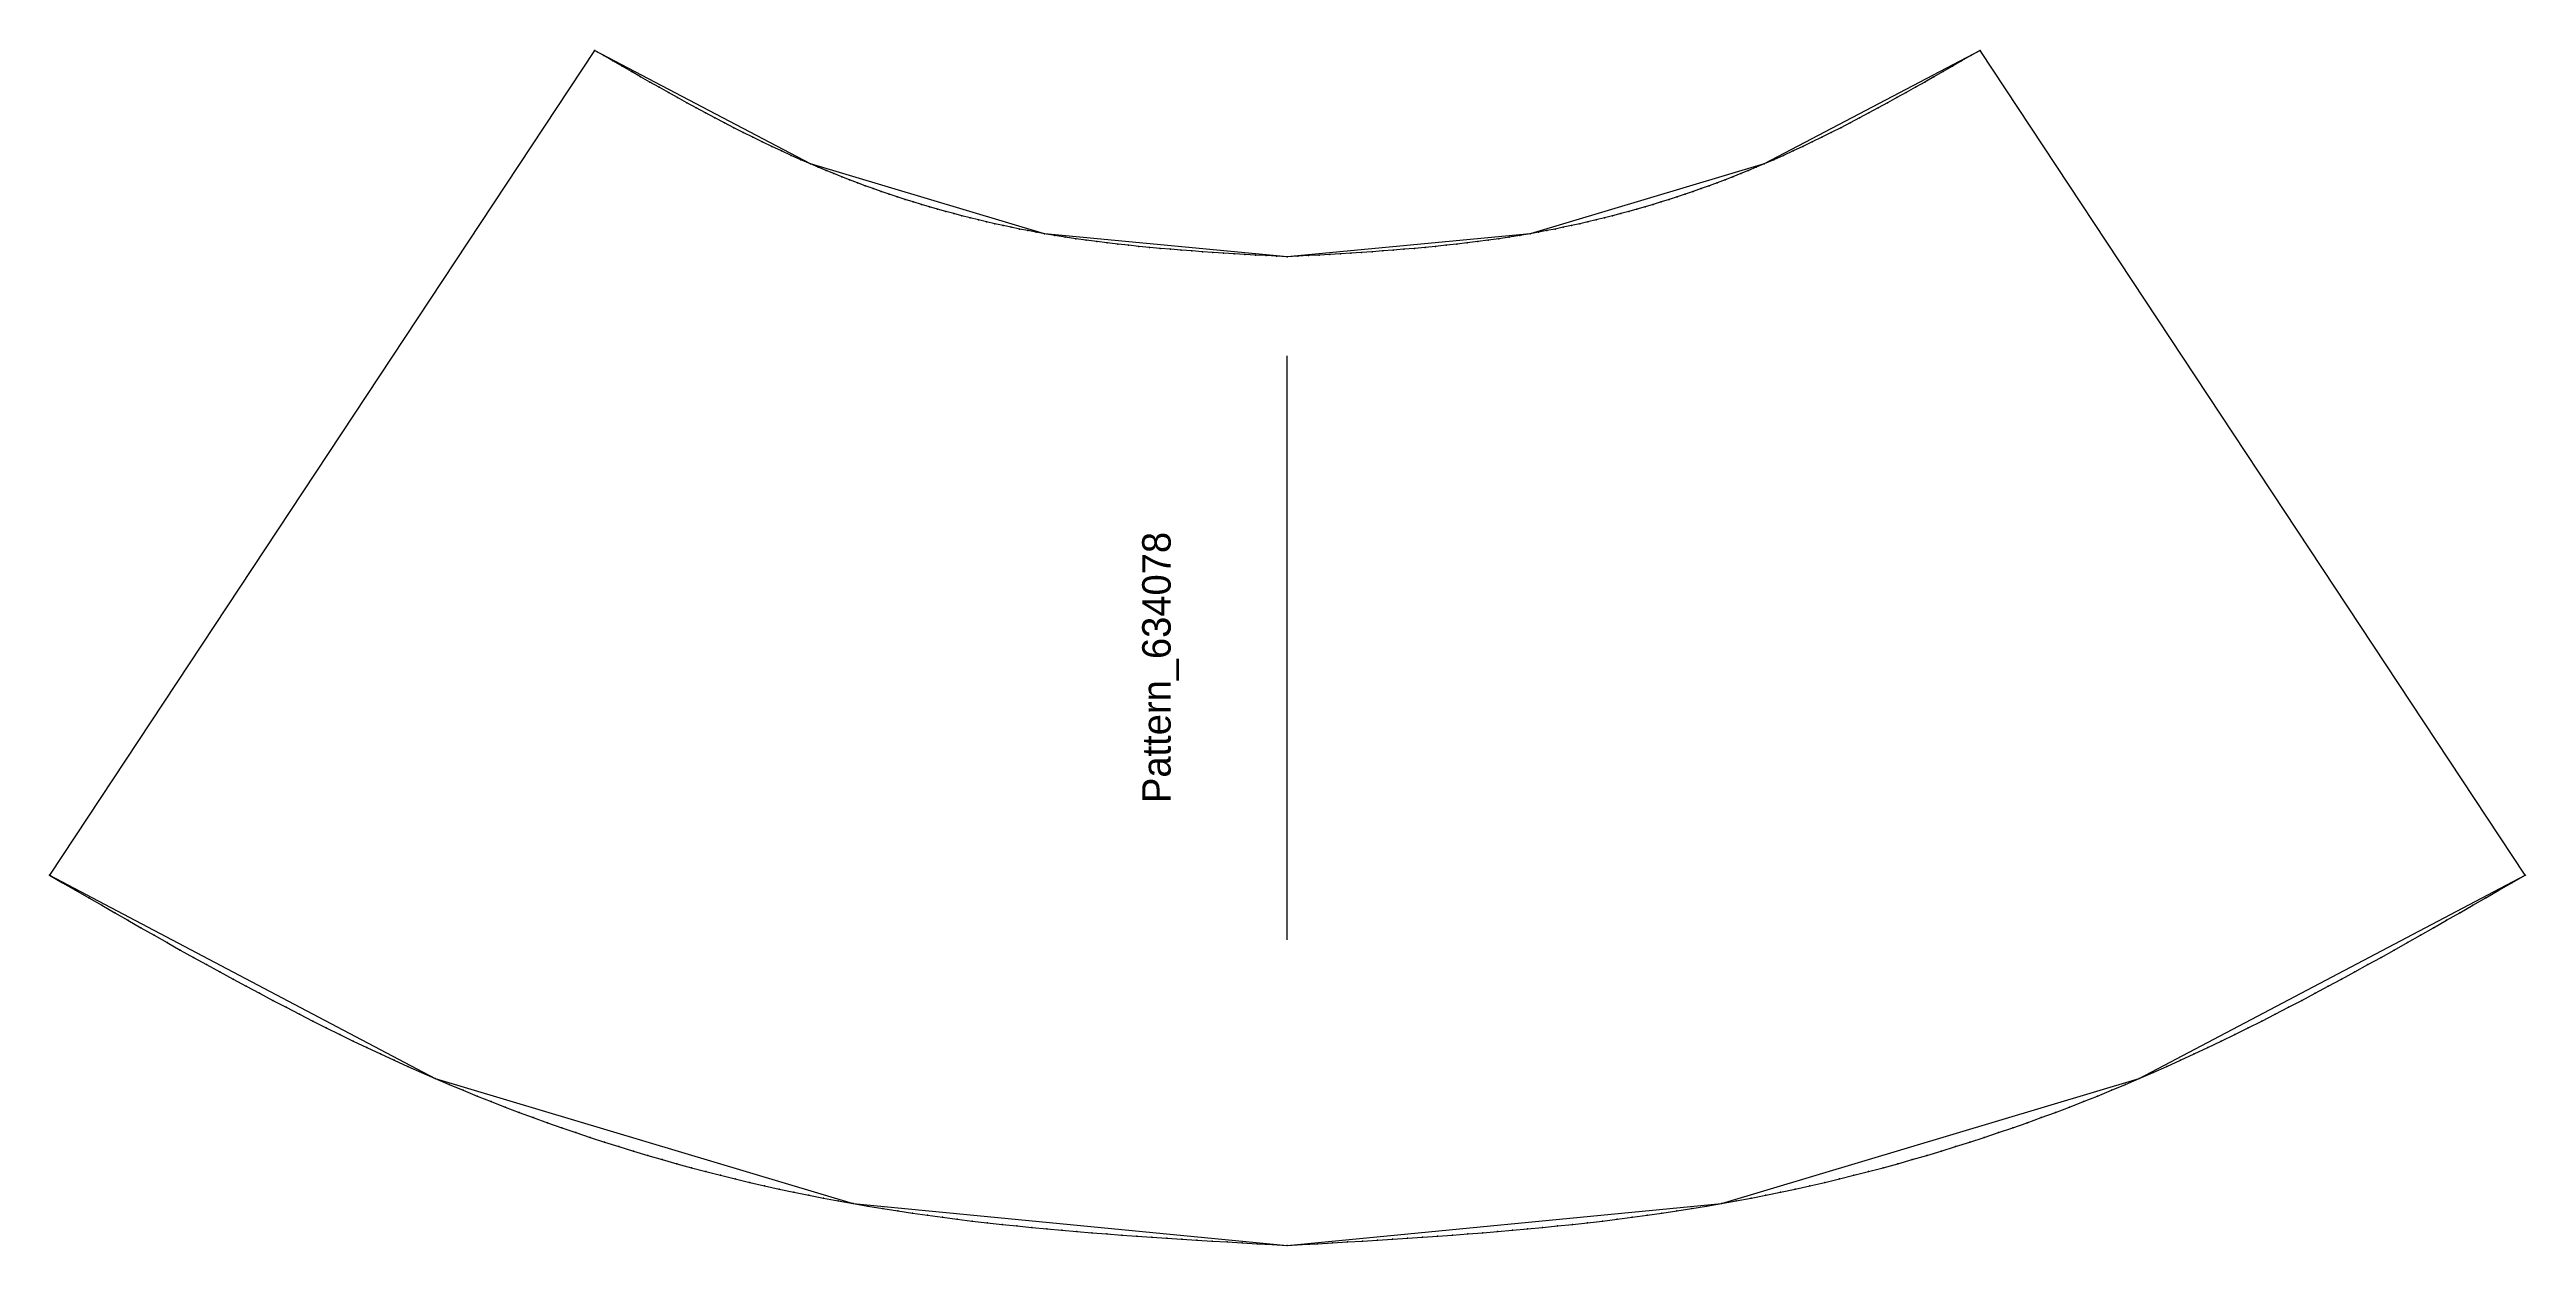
# Model space of a CAD drawing. Extents: x -807 to 1149, y 0 to 1843.
# Drawn here: x -599 to 165, y 408 to 777 of the extents above; entities that cross this region are included whole.
import ezdxf

# ---------------------------------------------------------------- set-up
doc = ezdxf.new("R2010")
doc.units = 0

# ---------------------------------------------------------------- blocks, each defined once
blk = doc.blocks.new('Pattern_634078_M')
at = {"layer": '1'}
blk.add_lwpolyline([(-217.116821, 408.378357), (-83.272018, 421.274292), (45.552109, 459.810547), (164.48909, 522.537109), (-3.539749, 776.838867), (-70.121719, 741.80957), (-142.22168, 720.318909), (-217.116913, 713.178467), (-292.012146, 720.31897), (-364.112183, 741.809387), (-430.694092, 776.838745), (-598.722839, 522.536865), (-479.785767, 459.810425), (-350.961609, 421.274231)], close=True, dxfattribs=at)
at = {"layer": '14'}
blk.add_lwpolyline([(-217.116821, 408.378357), (-83.272018, 421.274292), (45.552109, 459.810547), (164.48909, 522.537109), (-3.539749, 776.838867), (-70.121719, 741.80957), (-142.22168, 720.318909), (-217.116913, 713.178467), (-292.012146, 720.31897), (-364.112183, 741.809387), (-430.694092, 776.838745), (-598.722839, 522.536865), (-479.785767, 459.810425), (-350.961609, 421.274231)], close=True, dxfattribs=at)
at = {"layer": '2'}
for p in [(-430.694092, 776.838745), (-430.694092, 776.838745), (-430.694092, 776.838745), (-3.539749, 776.838867), (-3.539749, 776.838867), (-3.539749, 776.838867), (-217.116913, 713.178467), (-217.116913, 713.178467), (-217.116913, 713.178467), (-598.722839, 522.536865), (-598.722839, 522.536865), (-598.722839, 522.536865), (164.48909, 522.537109), (164.48909, 522.537109), (164.48909, 522.537109), (-217.116821, 408.378357), (-217.116821, 408.378357), (-217.116821, 408.378357)]:
    blk.add_point(p, dxfattribs=at)
at = {"layer": '3'}
for p in [(-427.853668, 775.200195), (-425.01297, 773.563049), (-422.171326, 771.928589), (-12.0625, 771.928711), (-9.220871, 773.563171), (-6.380173, 775.200317), (-419.328094, 770.298157), (-416.482574, 768.673035), (-413.634094, 767.054504), (-410.782043, 765.44397), (-407.925659, 763.842529), (-26.308197, 763.842712), (-23.451828, 765.444092), (-20.599747, 767.054688), (-17.751266, 768.673218), (-14.905762, 770.298279), (-405.064331, 762.251648), (-402.197388, 760.672607), (-399.324219, 759.106567), (-396.444031, 757.554993), (-37.789841, 757.555176), (-34.909668, 759.10675), (-32.036438, 760.672729), (-29.16951, 762.251831), (-393.556244, 756.019165), (-390.660156, 754.500244), (-387.755127, 752.999634), (-384.840454, 751.518677), (-381.915497, 750.058594), (-378.979584, 748.620667), (-55.254303, 748.620789), (-52.318375, 750.058716), (-49.393417, 751.518799), (-46.47876, 752.999817), (-43.573715, 754.500427), (-40.677628, 756.019287), (-376.032043, 747.206238), (-373.072174, 745.816589), (-370.099365, 744.453064), (-367.112915, 743.116882), (-364.112183, 741.809387), (-364.112183, 741.809387), (-364.112183, 741.809387), (-361.721985, 740.793701), (-72.511902, 740.793823), (-70.121719, 741.80957), (-70.121719, 741.80957), (-70.121719, 741.80957), (-67.120987, 743.117065), (-64.134537, 744.453186), (-61.161713, 745.816772), (-58.201859, 747.206421), (-359.323059, 739.796997), (-356.915649, 738.819458), (-354.499939, 737.861084), (-352.076141, 736.921997), (-349.64444, 736.002197), (-347.205078, 735.101807), (-344.758209, 734.220825), (-342.304077, 733.359375), (-91.929779, 733.359436), (-89.475655, 734.220947), (-87.028793, 735.101929), (-84.589417, 736.002319), (-82.157715, 736.922119), (-79.733932, 737.861206), (-77.318222, 738.81958), (-74.910812, 739.797119), (-339.842896, 732.517456), (-337.374847, 731.695129), (-334.900146, 730.892517), (-332.418976, 730.10968), (-329.93158, 729.346558), (-327.438171, 728.603394), (-324.938904, 727.880127), (-322.434052, 727.176819), (-319.923767, 726.493591), (-317.408264, 725.830444), (-116.825592, 725.830505), (-114.310089, 726.493652), (-111.799812, 727.17688), (-109.29493, 727.880188), (-106.795692, 728.603455), (-104.302254, 729.34668), (-101.814873, 730.109741), (-99.333725, 730.892578), (-96.859024, 731.69519), (-94.390976, 732.517517), (-314.887756, 725.1875), (-312.362457, 724.564819), (-309.832581, 723.962402), (-307.298309, 723.380371), (-304.759857, 722.818726), (-302.217438, 722.277527), (-299.671234, 721.756958), (-297.12149, 721.256897), (-294.56839, 720.777588), (-292.012146, 720.31897), (-292.012146, 720.31897), (-292.012146, 720.31897), (-288.785217, 719.770203), (-285.554565, 719.253235), (-282.320312, 718.766663), (-279.082672, 718.309021), (-275.841705, 717.878845), (-158.392105, 717.878845), (-155.151169, 718.30896), (-151.913483, 718.766663), (-148.679245, 719.253174), (-145.448593, 719.770142), (-142.22168, 720.318909), (-142.22168, 720.318909), (-142.22168, 720.318909), (-139.665436, 720.777588), (-137.112335, 721.256897), (-134.562592, 721.756958), (-132.016388, 722.277588), (-129.473969, 722.818726), (-126.935532, 723.380371), (-124.40126, 723.962402), (-121.871376, 724.56488), (-119.346092, 725.187561), (-272.597656, 717.474731), (-269.350586, 717.095154), (-266.100708, 716.738647), (-262.848145, 716.403931), (-259.593079, 716.089294), (-256.335632, 715.793518), (-253.075989, 715.515015), (-249.81427, 715.252319), (-246.550629, 715.004089), (-243.285248, 714.768799), (-240.01825, 714.545044), (-236.749786, 714.331299), (-233.480011, 714.126099), (-230.209091, 713.928101), (-226.937164, 713.735779), (-223.664398, 713.547729), (-220.39093, 713.362427), (-213.842896, 713.362427), (-210.569427, 713.547729), (-207.296661, 713.735779), (-204.024734, 713.928101), (-200.753815, 714.126099), (-197.484039, 714.331238), (-194.215576, 714.544983), (-190.948578, 714.768799), (-187.683182, 715.004089), (-184.419556, 715.252319), (-181.157837, 715.514954), (-177.898178, 715.793457), (-174.640732, 716.089294), (-171.385666, 716.40387), (-168.133118, 716.738647), (-164.88324, 717.095093), (-161.636185, 717.47467), (-594.698914, 520.209961), (160.465164, 520.210205), (-590.674805, 517.884399), (-586.650024, 515.561279), (-582.62384, 513.24176), (148.39006, 513.242004), (152.416275, 515.561523), (156.441086, 517.884644), (-578.595703, 510.927002), (-574.565002, 508.618195), (-570.531189, 506.316437), (-566.493652, 504.022888), (132.259995, 504.023132), (136.297501, 506.31665), (140.331345, 508.618408), (144.361954, 510.927246), (-562.451843, 501.73877), (-558.405029, 499.465179), (-554.352661, 497.203308), (120.119003, 497.203491), (124.171371, 499.465393), (128.218155, 501.738983), (-550.29425, 494.954285), (-546.229126, 492.719269), (-542.156616, 490.499451), (107.922958, 490.499664), (111.995438, 492.719482), (116.060593, 494.954468), (-538.076233, 488.295959), (-533.987366, 486.109985), (-529.889343, 483.942627), (-525.781616, 481.795105), (91.547989, 481.795258), (95.655655, 483.94281), (99.753677, 486.110168), (103.842575, 488.296143), (-521.663635, 479.668518), (-517.534729, 477.564056), (-513.394348, 475.48291), (79.16066, 475.483063), (83.301041, 477.56424), (87.429947, 479.668701), (-509.241882, 473.426147), (-505.07666, 471.39502), (-500.898193, 469.390625), (-496.705872, 467.414124), (62.472183, 467.414276), (66.664536, 469.390747), (70.842972, 471.395142), (75.008194, 473.426331), (-492.499023, 465.466705), (-488.277161, 463.5495), (-484.039612, 461.663696), (-479.785767, 459.810425), (-479.785767, 459.810425), (-479.785767, 459.810425), (45.552109, 459.810547), (45.552109, 459.810547), (45.552109, 459.810547), (49.805954, 461.663818), (54.043503, 463.549652), (58.265366, 465.466858), (-475.515686, 457.990784), (-471.22998, 456.2052), (-466.929016, 454.453827), (-462.61319, 452.736725), (-458.282867, 451.054016), (24.049194, 451.054138), (28.379532, 452.736816), (32.695358, 454.453949), (36.996307, 456.205322), (41.281998, 457.990906), (-453.938416, 449.405823), (-449.58017, 447.792267), (-445.208527, 446.21344), (-440.823853, 444.669403), (-436.426544, 443.160339), (2.192871, 443.160461), (6.59021, 444.669525), (10.974854, 446.213531), (15.346497, 447.792358), (19.704727, 449.405945), (-432.016907, 441.68634), (-427.595367, 440.247528), (-423.162292, 438.843964), (-418.717987, 437.475769), (-414.262878, 436.143127), (-19.970795, 436.143188), (-15.515671, 437.475891), (-11.071411, 438.844055), (-6.63829, 440.24762), (-2.216736, 441.686462), (-409.797302, 434.846039), (-405.321655, 433.584717), (-400.836304, 432.359131), (-396.341614, 431.169556), (-391.837891, 430.016022), (-387.325623, 428.898621), (-382.805084, 427.817505), (-51.428543, 427.817566), (-46.90802, 428.898682), (-42.395721, 430.016083), (-37.892044, 431.169647), (-33.397339, 432.359253), (-28.911987, 433.584778), (-24.436356, 434.84613), (-378.276703, 426.772766), (-373.740784, 425.764465), (-369.197754, 424.792786), (-364.647949, 423.857819), (-360.091736, 422.959656), (-355.52948, 422.09845), (-350.961609, 421.274231), (-350.961609, 421.274231), (-350.961609, 421.274231), (-346.388824, 420.487061), (-87.844818, 420.487122), (-83.272018, 421.274292), (-83.272018, 421.274292), (-83.272018, 421.274292), (-78.704132, 422.098511), (-74.141891, 422.959717), (-69.585693, 423.85788), (-65.035873, 424.792847), (-60.492844, 425.764526), (-55.95694, 426.772797), (-341.811768, 419.736023), (-337.230591, 419.019775), (-332.645386, 418.337067), (-328.056366, 417.686584), (-323.463593, 417.067047), (-318.867249, 416.477142), (-314.267456, 415.915588), (-309.664337, 415.381073), (-305.058044, 414.872345), (-300.44873, 414.388062), (-295.836487, 413.926941), (-291.221497, 413.487701), (-286.603851, 413.069031), (-281.983734, 412.669647), (-152.249908, 412.669678), (-147.629776, 413.069031), (-143.012146, 413.487732), (-138.397156, 413.926971), (-133.784927, 414.388092), (-129.175598, 414.872375), (-124.569305, 415.381104), (-119.966194, 415.915619), (-115.366394, 416.477173), (-110.770035, 417.067078), (-106.177269, 417.686646), (-101.588234, 418.337097), (-97.003036, 419.019806), (-92.42186, 419.736053), (-277.361267, 412.288269), (-272.736542, 411.923584), (-268.109772, 411.57428), (-263.481049, 411.239075), (-258.850525, 410.916748), (-254.218323, 410.605896), (-249.584564, 410.305237), (-244.949417, 410.01355), (-240.313019, 409.729492), (-235.675491, 409.451752), (-231.036957, 409.179077), (-226.397583, 408.910156), (-221.757492, 408.643677), (-212.476151, 408.643677), (-207.83606, 408.910156), (-203.196686, 409.179077), (-198.558151, 409.451752), (-193.920624, 409.729492), (-189.28421, 410.01355), (-184.649063, 410.305298), (-180.01532, 410.605896), (-175.383118, 410.916748), (-170.752579, 411.239136), (-166.123856, 411.57428), (-161.49707, 411.923584), (-156.872375, 412.288269)]:
    blk.add_point(p, dxfattribs=at)
at = {"layer": '7'}
blk.add_line((-217.116867, 502.608643), (-217.116898, 682.608643), dxfattribs=at)
at = {"layer": '8'}
blk.add_lwpolyline([(-217.116821, 408.378357), (-212.476151, 408.643677), (-207.83606, 408.910156), (-203.196686, 409.179077), (-198.558151, 409.451752), (-193.920624, 409.729492), (-189.28421, 410.01355), (-184.649063, 410.305298), (-180.01532, 410.605896), (-175.383118, 410.916748), (-170.752579, 411.239136), (-166.123856, 411.57428), (-161.49707, 411.923584), (-156.872375, 412.288269), (-152.249908, 412.669678), (-147.629776, 413.069031), (-143.012146, 413.487732), (-138.397156, 413.926971), (-133.784927, 414.388092), (-129.175598, 414.872375), (-124.569305, 415.381104), (-119.966194, 415.915619), (-115.366394, 416.477173), (-110.770035, 417.067078), (-106.177269, 417.686646), (-101.588234, 418.337097), (-97.003036, 419.019806), (-92.42186, 419.736053), (-87.844818, 420.487122), (-83.272018, 421.274292), (-78.704132, 422.098511), (-74.141891, 422.959717), (-69.585693, 423.85788), (-65.035873, 424.792847), (-60.492844, 425.764526), (-55.95694, 426.772797), (-51.428543, 427.817566), (-46.90802, 428.898682), (-42.395721, 430.016083), (-37.892044, 431.169647), (-33.397339, 432.359253), (-28.911987, 433.584778), (-24.436356, 434.84613), (-19.970795, 436.143188), (-15.515671, 437.475891), (-11.071411, 438.844055), (-6.63829, 440.24762), (-2.216736, 441.686462), (2.192871, 443.160461), (6.59021, 444.669525), (10.974854, 446.213531), (15.346497, 447.792358), (19.704727, 449.405945), (24.049194, 451.054138), (28.379532, 452.736816), (32.695358, 454.453949), (36.996307, 456.205322), (41.281998, 457.990906), (45.552109, 459.810547), (49.805954, 461.663818), (54.043503, 463.549652), (58.265366, 465.466858), (62.472183, 467.414276), (66.664536, 469.390747), (70.842972, 471.395142), (75.008194, 473.426331), (79.16066, 475.483063), (83.301041, 477.56424), (87.429947, 479.668701), (91.547989, 481.795258), (95.655655, 483.94281), (99.753677, 486.110168), (103.842575, 488.296143), (107.922958, 490.499664), (111.995438, 492.719482), (116.060593, 494.954468), (120.119003, 497.203491), (124.171371, 499.465393), (128.218155, 501.738983), (132.259995, 504.023132), (136.297501, 506.31665), (140.331345, 508.618408), (144.361954, 510.927246), (148.39006, 513.242004), (152.416275, 515.561523), (156.441086, 517.884644), (160.465164, 520.210205), (164.48909, 522.537109), (-3.539749, 776.838867), (-6.380173, 775.200317), (-9.220871, 773.563171), (-12.0625, 771.928711), (-14.905762, 770.298279), (-17.751266, 768.673218), (-20.599747, 767.054688), (-23.451828, 765.444092), (-26.308197, 763.842712), (-29.16951, 762.251831), (-32.036438, 760.672729), (-34.909668, 759.10675), (-37.789841, 757.555176), (-40.677628, 756.019287), (-43.573715, 754.500427), (-46.47876, 752.999817), (-49.393417, 751.518799), (-52.318375, 750.058716), (-55.254303, 748.620789), (-58.201859, 747.206421), (-61.161713, 745.816772), (-64.134537, 744.453186), (-67.120987, 743.117065), (-70.121719, 741.80957), (-72.511902, 740.793823), (-74.910812, 739.797119), (-77.318222, 738.81958), (-79.733932, 737.861206), (-82.157715, 736.922119), (-84.589417, 736.002319), (-87.028793, 735.101929), (-89.475655, 734.220947), (-91.929779, 733.359436), (-94.390976, 732.517517), (-96.859024, 731.69519), (-99.333725, 730.892578), (-101.814873, 730.109741), (-104.302254, 729.34668), (-106.795692, 728.603455), (-109.29493, 727.880188), (-111.799812, 727.17688), (-114.310089, 726.493652), (-116.825592, 725.830505), (-119.346092, 725.187561), (-121.871376, 724.56488), (-124.40126, 723.962402), (-126.935532, 723.380371), (-129.473969, 722.818726), (-132.016388, 722.277588), (-134.562592, 721.756958), (-137.112335, 721.256897), (-139.665436, 720.777588), (-142.22168, 720.318909), (-145.448593, 719.770142), (-148.679245, 719.253174), (-151.913483, 718.766663), (-155.151169, 718.30896), (-158.392105, 717.878845), (-161.636185, 717.47467), (-164.88324, 717.095093), (-168.133118, 716.738647), (-171.385666, 716.40387), (-174.640732, 716.089294), (-177.898178, 715.793457), (-181.157837, 715.514954), (-184.419556, 715.252319), (-187.683182, 715.004089), (-190.948578, 714.768799), (-194.215576, 714.544983), (-197.484039, 714.331238), (-200.753815, 714.126099), (-204.024734, 713.928101), (-207.296661, 713.735779), (-210.569427, 713.547729), (-213.842896, 713.362427), (-217.116913, 713.178467), (-220.39093, 713.362427), (-223.664398, 713.547729), (-226.937164, 713.735779), (-230.209091, 713.928101), (-233.480011, 714.126099), (-236.749786, 714.331299), (-240.01825, 714.545044), (-243.285248, 714.768799), (-246.550629, 715.004089), (-249.81427, 715.252319), (-253.075989, 715.515015), (-256.335632, 715.793518), (-259.593079, 716.089294), (-262.848145, 716.403931), (-266.100708, 716.738647), (-269.350586, 717.095154), (-272.597656, 717.474731), (-275.841705, 717.878845), (-279.082672, 718.309021), (-282.320312, 718.766663), (-285.554565, 719.253235), (-288.785217, 719.770203), (-292.012146, 720.31897), (-294.56839, 720.777588), (-297.12149, 721.256897), (-299.671234, 721.756958), (-302.217438, 722.277527), (-304.759857, 722.818726), (-307.298309, 723.380371), (-309.832581, 723.962402), (-312.362457, 724.564819), (-314.887756, 725.1875), (-317.408264, 725.830444), (-319.923767, 726.493591), (-322.434052, 727.176819), (-324.938904, 727.880127), (-327.438171, 728.603394), (-329.93158, 729.346558), (-332.418976, 730.10968), (-334.900146, 730.892517), (-337.374847, 731.695129), (-339.842896, 732.517456), (-342.304077, 733.359375), (-344.758209, 734.220825), (-347.205078, 735.101807), (-349.64444, 736.002197), (-352.076141, 736.921997), (-354.499939, 737.861084), (-356.915649, 738.819458), (-359.323059, 739.796997), (-361.721985, 740.793701), (-364.112183, 741.809387), (-367.112915, 743.116882), (-370.099365, 744.453064), (-373.072174, 745.816589), (-376.032043, 747.206238), (-378.979584, 748.620667), (-381.915497, 750.058594), (-384.840454, 751.518677), (-387.755127, 752.999634), (-390.660156, 754.500244), (-393.556244, 756.019165), (-396.444031, 757.554993), (-399.324219, 759.106567), (-402.197388, 760.672607), (-405.064331, 762.251648), (-407.925659, 763.842529), (-410.782043, 765.44397), (-413.634094, 767.054504), (-416.482574, 768.673035), (-419.328094, 770.298157), (-422.171326, 771.928589), (-425.01297, 773.563049), (-427.853668, 775.200195), (-430.694092, 776.838745), (-598.722839, 522.536865), (-594.698914, 520.209961), (-590.674805, 517.884399), (-586.650024, 515.561279), (-582.62384, 513.24176), (-578.595703, 510.927002), (-574.565002, 508.618195), (-570.531189, 506.316437), (-566.493652, 504.022888), (-562.451843, 501.73877), (-558.405029, 499.465179), (-554.352661, 497.203308), (-550.29425, 494.954285), (-546.229126, 492.719269), (-542.156616, 490.499451), (-538.076233, 488.295959), (-533.987366, 486.109985), (-529.889343, 483.942627), (-525.781616, 481.795105), (-521.663635, 479.668518), (-517.534729, 477.564056), (-513.394348, 475.48291), (-509.241882, 473.426147), (-505.07666, 471.39502), (-500.898193, 469.390625), (-496.705872, 467.414124), (-492.499023, 465.466705), (-488.277161, 463.5495), (-484.039612, 461.663696), (-479.785767, 459.810425), (-475.515686, 457.990784), (-471.22998, 456.2052), (-466.929016, 454.453827), (-462.61319, 452.736725), (-458.282867, 451.054016), (-453.938416, 449.405823), (-449.58017, 447.792267), (-445.208527, 446.21344), (-440.823853, 444.669403), (-436.426544, 443.160339), (-432.016907, 441.68634), (-427.595367, 440.247528), (-423.162292, 438.843964), (-418.717987, 437.475769), (-414.262878, 436.143127), (-409.797302, 434.846039), (-405.321655, 433.584717), (-400.836304, 432.359131), (-396.341614, 431.169556), (-391.837891, 430.016022), (-387.325623, 428.898621), (-382.805084, 427.817505), (-378.276703, 426.772766), (-373.740784, 425.764465), (-369.197754, 424.792786), (-364.647949, 423.857819), (-360.091736, 422.959656), (-355.52948, 422.09845), (-350.961609, 421.274231), (-346.388824, 420.487061), (-341.811768, 419.736023), (-337.230591, 419.019775), (-332.645386, 418.337067), (-328.056366, 417.686584), (-323.463593, 417.067047), (-318.867249, 416.477142), (-314.267456, 415.915588), (-309.664337, 415.381073), (-305.058044, 414.872345), (-300.44873, 414.388062), (-295.836487, 413.926941), (-291.221497, 413.487701), (-286.603851, 413.069031), (-281.983734, 412.669647), (-277.361267, 412.288269), (-272.736542, 411.923584), (-268.109772, 411.57428), (-263.481049, 411.239075), (-258.850525, 410.916748), (-254.218323, 410.605896), (-249.584564, 410.305237), (-244.949417, 410.01355), (-240.313019, 409.729492), (-235.675491, 409.451752), (-231.036957, 409.179077), (-226.397583, 408.910156), (-221.757492, 408.643677)], close=True, dxfattribs=at)
at = {"layer": '84'}
blk.add_lwpolyline([(-212.476151, 408.643677), (-207.83606, 408.910156), (-203.196686, 409.179077), (-198.558151, 409.451752), (-193.920624, 409.729492), (-189.28421, 410.01355), (-184.649063, 410.305298), (-180.01532, 410.605896), (-175.383118, 410.916748), (-170.752579, 411.239136), (-166.123856, 411.57428), (-161.49707, 411.923584), (-156.872375, 412.288269), (-152.249908, 412.669678), (-147.629776, 413.069031), (-143.012146, 413.487732), (-138.397156, 413.926971), (-133.784927, 414.388092), (-129.175598, 414.872375), (-124.569305, 415.381104), (-119.966194, 415.915619), (-115.366394, 416.477173), (-110.770035, 417.067078), (-106.177269, 417.686646), (-101.588234, 418.337097), (-97.003036, 419.019806), (-92.42186, 419.736053), (-87.844818, 420.487122), (-83.272018, 421.274292), (-78.704132, 422.098511), (-74.141891, 422.959717), (-69.585693, 423.85788), (-65.035873, 424.792847), (-60.492844, 425.764526), (-55.95694, 426.772797), (-51.428543, 427.817566), (-46.90802, 428.898682), (-42.395721, 430.016083), (-37.892044, 431.169647), (-33.397339, 432.359253), (-28.911987, 433.584778), (-24.436356, 434.84613), (-19.970795, 436.143188), (-15.515671, 437.475891), (-11.071411, 438.844055), (-6.63829, 440.24762), (-2.216736, 441.686462), (2.192871, 443.160461), (6.59021, 444.669525), (10.974854, 446.213531), (15.346497, 447.792358), (19.704727, 449.405945), (24.049194, 451.054138), (28.379532, 452.736816), (32.695358, 454.453949), (36.996307, 456.205322), (41.281998, 457.990906), (45.552109, 459.810547), (49.805954, 461.663818), (54.043503, 463.549652), (58.265366, 465.466858), (62.472183, 467.414276), (66.664536, 469.390747), (70.842972, 471.395142), (75.008194, 473.426331), (79.16066, 475.483063), (83.301041, 477.56424), (87.429947, 479.668701), (91.547989, 481.795258), (95.655655, 483.94281), (99.753677, 486.110168), (103.842575, 488.296143), (107.922958, 490.499664), (111.995438, 492.719482), (116.060593, 494.954468), (120.119003, 497.203491), (124.171371, 499.465393), (128.218155, 501.738983), (132.259995, 504.023132), (136.297501, 506.31665), (140.331345, 508.618408), (144.361954, 510.927246), (148.39006, 513.242004), (152.416275, 515.561523), (156.441086, 517.884644), (160.465164, 520.210205), (164.48909, 522.537109), (-3.539749, 776.838867), (-6.380173, 775.200317), (-9.220871, 773.563171), (-12.0625, 771.928711), (-14.905762, 770.298279), (-17.751266, 768.673218), (-20.599747, 767.054688), (-23.451828, 765.444092), (-26.308197, 763.842712), (-29.16951, 762.251831), (-32.036438, 760.672729), (-34.909668, 759.10675), (-37.789841, 757.555176), (-40.677628, 756.019287), (-43.573715, 754.500427), (-46.47876, 752.999817), (-49.393417, 751.518799), (-52.318375, 750.058716), (-55.254303, 748.620789), (-58.201859, 747.206421), (-61.161713, 745.816772), (-64.134537, 744.453186), (-67.120987, 743.117065), (-70.121719, 741.80957), (-72.511902, 740.793823), (-74.910812, 739.797119), (-77.318222, 738.81958), (-79.733932, 737.861206), (-82.157715, 736.922119), (-84.589417, 736.002319), (-87.028793, 735.101929), (-89.475655, 734.220947), (-91.929779, 733.359436), (-94.390976, 732.517517), (-96.859024, 731.69519), (-99.333725, 730.892578), (-101.814873, 730.109741), (-104.302254, 729.34668), (-106.795692, 728.603455), (-109.29493, 727.880188), (-111.799812, 727.17688), (-114.310089, 726.493652), (-116.825592, 725.830505), (-119.346092, 725.187561), (-121.871376, 724.56488), (-124.40126, 723.962402), (-126.935532, 723.380371), (-129.473969, 722.818726), (-132.016388, 722.277588), (-134.562592, 721.756958), (-137.112335, 721.256897), (-139.665436, 720.777588), (-142.22168, 720.318909), (-145.448593, 719.770142), (-148.679245, 719.253174), (-151.913483, 718.766663), (-155.151169, 718.30896), (-158.392105, 717.878845), (-161.636185, 717.47467), (-164.88324, 717.095093), (-168.133118, 716.738647), (-171.385666, 716.40387), (-174.640732, 716.089294), (-177.898178, 715.793457), (-181.157837, 715.514954), (-184.419556, 715.252319), (-187.683182, 715.004089), (-190.948578, 714.768799), (-194.215576, 714.544983), (-197.484039, 714.331238), (-200.753815, 714.126099), (-204.024734, 713.928101), (-207.296661, 713.735779), (-210.569427, 713.547729), (-213.842896, 713.362427), (-217.116913, 713.178467), (-220.39093, 713.362427), (-223.664398, 713.547729), (-226.937164, 713.735779), (-230.209091, 713.928101), (-233.480011, 714.126099), (-236.749786, 714.331299), (-240.01825, 714.545044), (-243.285248, 714.768799), (-246.550629, 715.004089), (-249.81427, 715.252319), (-253.075989, 715.515015), (-256.335632, 715.793518), (-259.593079, 716.089294), (-262.848145, 716.403931), (-266.100708, 716.738647), (-269.350586, 717.095154), (-272.597656, 717.474731), (-275.841705, 717.878845), (-279.082672, 718.309021), (-282.320312, 718.766663), (-285.554565, 719.253235), (-288.785217, 719.770203), (-292.012146, 720.31897), (-294.56839, 720.777588), (-297.12149, 721.256897), (-299.671234, 721.756958), (-302.217438, 722.277527), (-304.759857, 722.818726), (-307.298309, 723.380371), (-309.832581, 723.962402), (-312.362457, 724.564819), (-314.887756, 725.1875), (-317.408264, 725.830444), (-319.923767, 726.493591), (-322.434052, 727.176819), (-324.938904, 727.880127), (-327.438171, 728.603394), (-329.93158, 729.346558), (-332.418976, 730.10968), (-334.900146, 730.892517), (-337.374847, 731.695129), (-339.842896, 732.517456), (-342.304077, 733.359375), (-344.758209, 734.220825), (-347.205078, 735.101807), (-349.64444, 736.002197), (-352.076141, 736.921997), (-354.499939, 737.861084), (-356.915649, 738.819458), (-359.323059, 739.796997), (-361.721985, 740.793701), (-364.112183, 741.809387), (-367.112915, 743.116882), (-370.099365, 744.453064), (-373.072174, 745.816589), (-376.032043, 747.206238), (-378.979584, 748.620667), (-381.915497, 750.058594), (-384.840454, 751.518677), (-387.755127, 752.999634), (-390.660156, 754.500244), (-393.556244, 756.019165), (-396.444031, 757.554993), (-399.324219, 759.106567), (-402.197388, 760.672607), (-405.064331, 762.251648), (-407.925659, 763.842529), (-410.782043, 765.44397), (-413.634094, 767.054504), (-416.482574, 768.673035), (-419.328094, 770.298157), (-422.171326, 771.928589), (-425.01297, 773.563049), (-427.853668, 775.200195), (-430.694092, 776.838745), (-598.722839, 522.536865), (-594.698914, 520.209961), (-590.674805, 517.884399), (-586.650024, 515.561279), (-582.62384, 513.24176), (-578.595703, 510.927002), (-574.565002, 508.618195), (-570.531189, 506.316437), (-566.493652, 504.022888), (-562.451843, 501.73877), (-558.405029, 499.465179), (-554.352661, 497.203308), (-550.29425, 494.954285), (-546.229126, 492.719269), (-542.156616, 490.499451), (-538.076233, 488.295959), (-533.987366, 486.109985), (-529.889343, 483.942627), (-525.781616, 481.795105), (-521.663635, 479.668518), (-517.534729, 477.564056), (-513.394348, 475.48291), (-509.241882, 473.426147), (-505.07666, 471.39502), (-500.898193, 469.390625), (-496.705872, 467.414124), (-492.499023, 465.466705), (-488.277161, 463.5495), (-484.039612, 461.663696), (-479.785767, 459.810425), (-475.515686, 457.990784), (-471.22998, 456.2052), (-466.929016, 454.453827), (-462.61319, 452.736725), (-458.282867, 451.054016), (-453.938416, 449.405823), (-449.58017, 447.792267), (-445.208527, 446.21344), (-440.823853, 444.669403), (-436.426544, 443.160339), (-432.016907, 441.68634), (-427.595367, 440.247528), (-423.162292, 438.843964), (-418.717987, 437.475769), (-414.262878, 436.143127), (-409.797302, 434.846039), (-405.321655, 433.584717), (-400.836304, 432.359131), (-396.341614, 431.169556), (-391.837891, 430.016022), (-387.325623, 428.898621), (-382.805084, 427.817505), (-378.276703, 426.772766), (-373.740784, 425.764465), (-369.197754, 424.792786), (-364.647949, 423.857819), (-360.091736, 422.959656), (-355.52948, 422.09845), (-350.961609, 421.274231), (-346.388824, 420.487061), (-341.811768, 419.736023), (-337.230591, 419.019775), (-332.645386, 418.337067), (-328.056366, 417.686584), (-323.463593, 417.067047), (-318.867249, 416.477142), (-314.267456, 415.915588), (-309.664337, 415.381073), (-305.058044, 414.872345), (-300.44873, 414.388062), (-295.836487, 413.926941), (-291.221497, 413.487701), (-286.603851, 413.069031), (-281.983734, 412.669647), (-277.361267, 412.288269), (-272.736542, 411.923584), (-268.109772, 411.57428), (-263.481049, 411.239075), (-258.850525, 410.916748), (-254.218323, 410.605896), (-249.584564, 410.305237), (-244.949417, 410.01355), (-240.313019, 409.729492), (-235.675491, 409.451752), (-231.036957, 409.179077), (-226.397583, 408.910156), (-221.757492, 408.643677), (-217.116821, 408.378357)], close=True, dxfattribs=at)
at = {"layer": '85'}
blk.add_lwpolyline([(-212.476151, 408.643677), (-207.83606, 408.910156), (-203.196686, 409.179077), (-198.558151, 409.451752), (-193.920624, 409.729492), (-189.28421, 410.01355), (-184.649063, 410.305298), (-180.01532, 410.605896), (-175.383118, 410.916748), (-170.752579, 411.239136), (-166.123856, 411.57428), (-161.49707, 411.923584), (-156.872375, 412.288269), (-152.249908, 412.669678), (-147.629776, 413.069031), (-143.012146, 413.487732), (-138.397156, 413.926971), (-133.784927, 414.388092), (-129.175598, 414.872375), (-124.569305, 415.381104), (-119.966194, 415.915619), (-115.366394, 416.477173), (-110.770035, 417.067078), (-106.177269, 417.686646), (-101.588234, 418.337097), (-97.003036, 419.019806), (-92.42186, 419.736053), (-87.844818, 420.487122), (-83.272018, 421.274292), (-78.704132, 422.098511), (-74.141891, 422.959717), (-69.585693, 423.85788), (-65.035873, 424.792847), (-60.492844, 425.764526), (-55.95694, 426.772797), (-51.428543, 427.817566), (-46.90802, 428.898682), (-42.395721, 430.016083), (-37.892044, 431.169647), (-33.397339, 432.359253), (-28.911987, 433.584778), (-24.436356, 434.84613), (-19.970795, 436.143188), (-15.515671, 437.475891), (-11.071411, 438.844055), (-6.63829, 440.24762), (-2.216736, 441.686462), (2.192871, 443.160461), (6.59021, 444.669525), (10.974854, 446.213531), (15.346497, 447.792358), (19.704727, 449.405945), (24.049194, 451.054138), (28.379532, 452.736816), (32.695358, 454.453949), (36.996307, 456.205322), (41.281998, 457.990906), (45.552109, 459.810547), (49.805954, 461.663818), (54.043503, 463.549652), (58.265366, 465.466858), (62.472183, 467.414276), (66.664536, 469.390747), (70.842972, 471.395142), (75.008194, 473.426331), (79.16066, 475.483063), (83.301041, 477.56424), (87.429947, 479.668701), (91.547989, 481.795258), (95.655655, 483.94281), (99.753677, 486.110168), (103.842575, 488.296143), (107.922958, 490.499664), (111.995438, 492.719482), (116.060593, 494.954468), (120.119003, 497.203491), (124.171371, 499.465393), (128.218155, 501.738983), (132.259995, 504.023132), (136.297501, 506.31665), (140.331345, 508.618408), (144.361954, 510.927246), (148.39006, 513.242004), (152.416275, 515.561523), (156.441086, 517.884644), (160.465164, 520.210205), (164.48909, 522.537109), (-3.539749, 776.838867), (-6.380173, 775.200317), (-9.220871, 773.563171), (-12.0625, 771.928711), (-14.905762, 770.298279), (-17.751266, 768.673218), (-20.599747, 767.054688), (-23.451828, 765.444092), (-26.308197, 763.842712), (-29.16951, 762.251831), (-32.036438, 760.672729), (-34.909668, 759.10675), (-37.789841, 757.555176), (-40.677628, 756.019287), (-43.573715, 754.500427), (-46.47876, 752.999817), (-49.393417, 751.518799), (-52.318375, 750.058716), (-55.254303, 748.620789), (-58.201859, 747.206421), (-61.161713, 745.816772), (-64.134537, 744.453186), (-67.120987, 743.117065), (-70.121719, 741.80957), (-72.511902, 740.793823), (-74.910812, 739.797119), (-77.318222, 738.81958), (-79.733932, 737.861206), (-82.157715, 736.922119), (-84.589417, 736.002319), (-87.028793, 735.101929), (-89.475655, 734.220947), (-91.929779, 733.359436), (-94.390976, 732.517517), (-96.859024, 731.69519), (-99.333725, 730.892578), (-101.814873, 730.109741), (-104.302254, 729.34668), (-106.795692, 728.603455), (-109.29493, 727.880188), (-111.799812, 727.17688), (-114.310089, 726.493652), (-116.825592, 725.830505), (-119.346092, 725.187561), (-121.871376, 724.56488), (-124.40126, 723.962402), (-126.935532, 723.380371), (-129.473969, 722.818726), (-132.016388, 722.277588), (-134.562592, 721.756958), (-137.112335, 721.256897), (-139.665436, 720.777588), (-142.22168, 720.318909), (-145.448593, 719.770142), (-148.679245, 719.253174), (-151.913483, 718.766663), (-155.151169, 718.30896), (-158.392105, 717.878845), (-161.636185, 717.47467), (-164.88324, 717.095093), (-168.133118, 716.738647), (-171.385666, 716.40387), (-174.640732, 716.089294), (-177.898178, 715.793457), (-181.157837, 715.514954), (-184.419556, 715.252319), (-187.683182, 715.004089), (-190.948578, 714.768799), (-194.215576, 714.544983), (-197.484039, 714.331238), (-200.753815, 714.126099), (-204.024734, 713.928101), (-207.296661, 713.735779), (-210.569427, 713.547729), (-213.842896, 713.362427), (-217.116913, 713.178467), (-220.39093, 713.362427), (-223.664398, 713.547729), (-226.937164, 713.735779), (-230.209091, 713.928101), (-233.480011, 714.126099), (-236.749786, 714.331299), (-240.01825, 714.545044), (-243.285248, 714.768799), (-246.550629, 715.004089), (-249.81427, 715.252319), (-253.075989, 715.515015), (-256.335632, 715.793518), (-259.593079, 716.089294), (-262.848145, 716.403931), (-266.100708, 716.738647), (-269.350586, 717.095154), (-272.597656, 717.474731), (-275.841705, 717.878845), (-279.082672, 718.309021), (-282.320312, 718.766663), (-285.554565, 719.253235), (-288.785217, 719.770203), (-292.012146, 720.31897), (-294.56839, 720.777588), (-297.12149, 721.256897), (-299.671234, 721.756958), (-302.217438, 722.277527), (-304.759857, 722.818726), (-307.298309, 723.380371), (-309.832581, 723.962402), (-312.362457, 724.564819), (-314.887756, 725.1875), (-317.408264, 725.830444), (-319.923767, 726.493591), (-322.434052, 727.176819), (-324.938904, 727.880127), (-327.438171, 728.603394), (-329.93158, 729.346558), (-332.418976, 730.10968), (-334.900146, 730.892517), (-337.374847, 731.695129), (-339.842896, 732.517456), (-342.304077, 733.359375), (-344.758209, 734.220825), (-347.205078, 735.101807), (-349.64444, 736.002197), (-352.076141, 736.921997), (-354.499939, 737.861084), (-356.915649, 738.819458), (-359.323059, 739.796997), (-361.721985, 740.793701), (-364.112183, 741.809387), (-367.112915, 743.116882), (-370.099365, 744.453064), (-373.072174, 745.816589), (-376.032043, 747.206238), (-378.979584, 748.620667), (-381.915497, 750.058594), (-384.840454, 751.518677), (-387.755127, 752.999634), (-390.660156, 754.500244), (-393.556244, 756.019165), (-396.444031, 757.554993), (-399.324219, 759.106567), (-402.197388, 760.672607), (-405.064331, 762.251648), (-407.925659, 763.842529), (-410.782043, 765.44397), (-413.634094, 767.054504), (-416.482574, 768.673035), (-419.328094, 770.298157), (-422.171326, 771.928589), (-425.01297, 773.563049), (-427.853668, 775.200195), (-430.694092, 776.838745), (-598.722839, 522.536865), (-594.698914, 520.209961), (-590.674805, 517.884399), (-586.650024, 515.561279), (-582.62384, 513.24176), (-578.595703, 510.927002), (-574.565002, 508.618195), (-570.531189, 506.316437), (-566.493652, 504.022888), (-562.451843, 501.73877), (-558.405029, 499.465179), (-554.352661, 497.203308), (-550.29425, 494.954285), (-546.229126, 492.719269), (-542.156616, 490.499451), (-538.076233, 488.295959), (-533.987366, 486.109985), (-529.889343, 483.942627), (-525.781616, 481.795105), (-521.663635, 479.668518), (-517.534729, 477.564056), (-513.394348, 475.48291), (-509.241882, 473.426147), (-505.07666, 471.39502), (-500.898193, 469.390625), (-496.705872, 467.414124), (-492.499023, 465.466705), (-488.277161, 463.5495), (-484.039612, 461.663696), (-479.785767, 459.810425), (-475.515686, 457.990784), (-471.22998, 456.2052), (-466.929016, 454.453827), (-462.61319, 452.736725), (-458.282867, 451.054016), (-453.938416, 449.405823), (-449.58017, 447.792267), (-445.208527, 446.21344), (-440.823853, 444.669403), (-436.426544, 443.160339), (-432.016907, 441.68634), (-427.595367, 440.247528), (-423.162292, 438.843964), (-418.717987, 437.475769), (-414.262878, 436.143127), (-409.797302, 434.846039), (-405.321655, 433.584717), (-400.836304, 432.359131), (-396.341614, 431.169556), (-391.837891, 430.016022), (-387.325623, 428.898621), (-382.805084, 427.817505), (-378.276703, 426.772766), (-373.740784, 425.764465), (-369.197754, 424.792786), (-364.647949, 423.857819), (-360.091736, 422.959656), (-355.52948, 422.09845), (-350.961609, 421.274231), (-346.388824, 420.487061), (-341.811768, 419.736023), (-337.230591, 419.019775), (-332.645386, 418.337067), (-328.056366, 417.686584), (-323.463593, 417.067047), (-318.867249, 416.477142), (-314.267456, 415.915588), (-309.664337, 415.381073), (-305.058044, 414.872345), (-300.44873, 414.388062), (-295.836487, 413.926941), (-291.221497, 413.487701), (-286.603851, 413.069031), (-281.983734, 412.669647), (-277.361267, 412.288269), (-272.736542, 411.923584), (-268.109772, 411.57428), (-263.481049, 411.239075), (-258.850525, 410.916748), (-254.218323, 410.605896), (-249.584564, 410.305237), (-244.949417, 410.01355), (-240.313019, 409.729492), (-235.675491, 409.451752), (-231.036957, 409.179077), (-226.397583, 408.910156), (-221.757492, 408.643677), (-217.116821, 408.378357)], close=True, dxfattribs=at)
at = {"layer": '87'}
blk.add_lwpolyline([(-212.476151, 408.643677), (-207.83606, 408.910156), (-203.196686, 409.179077), (-198.558151, 409.451752), (-193.920624, 409.729492), (-189.28421, 410.01355), (-184.649063, 410.305298), (-180.01532, 410.605896), (-175.383118, 410.916748), (-170.752579, 411.239136), (-166.123856, 411.57428), (-161.49707, 411.923584), (-156.872375, 412.288269), (-152.249908, 412.669678), (-147.629776, 413.069031), (-143.012146, 413.487732), (-138.397156, 413.926971), (-133.784927, 414.388092), (-129.175598, 414.872375), (-124.569305, 415.381104), (-119.966194, 415.915619), (-115.366394, 416.477173), (-110.770035, 417.067078), (-106.177269, 417.686646), (-101.588234, 418.337097), (-97.003036, 419.019806), (-92.42186, 419.736053), (-87.844818, 420.487122), (-83.272018, 421.274292), (-78.704132, 422.098511), (-74.141891, 422.959717), (-69.585693, 423.85788), (-65.035873, 424.792847), (-60.492844, 425.764526), (-55.95694, 426.772797), (-51.428543, 427.817566), (-46.90802, 428.898682), (-42.395721, 430.016083), (-37.892044, 431.169647), (-33.397339, 432.359253), (-28.911987, 433.584778), (-24.436356, 434.84613), (-19.970795, 436.143188), (-15.515671, 437.475891), (-11.071411, 438.844055), (-6.63829, 440.24762), (-2.216736, 441.686462), (2.192871, 443.160461), (6.59021, 444.669525), (10.974854, 446.213531), (15.346497, 447.792358), (19.704727, 449.405945), (24.049194, 451.054138), (28.379532, 452.736816), (32.695358, 454.453949), (36.996307, 456.205322), (41.281998, 457.990906), (45.552109, 459.810547), (49.805954, 461.663818), (54.043503, 463.549652), (58.265366, 465.466858), (62.472183, 467.414276), (66.664536, 469.390747), (70.842972, 471.395142), (75.008194, 473.426331), (79.16066, 475.483063), (83.301041, 477.56424), (87.429947, 479.668701), (91.547989, 481.795258), (95.655655, 483.94281), (99.753677, 486.110168), (103.842575, 488.296143), (107.922958, 490.499664), (111.995438, 492.719482), (116.060593, 494.954468), (120.119003, 497.203491), (124.171371, 499.465393), (128.218155, 501.738983), (132.259995, 504.023132), (136.297501, 506.31665), (140.331345, 508.618408), (144.361954, 510.927246), (148.39006, 513.242004), (152.416275, 515.561523), (156.441086, 517.884644), (160.465164, 520.210205), (164.48909, 522.537109), (-3.539749, 776.838867), (-6.380173, 775.200317), (-9.220871, 773.563171), (-12.0625, 771.928711), (-14.905762, 770.298279), (-17.751266, 768.673218), (-20.599747, 767.054688), (-23.451828, 765.444092), (-26.308197, 763.842712), (-29.16951, 762.251831), (-32.036438, 760.672729), (-34.909668, 759.10675), (-37.789841, 757.555176), (-40.677628, 756.019287), (-43.573715, 754.500427), (-46.47876, 752.999817), (-49.393417, 751.518799), (-52.318375, 750.058716), (-55.254303, 748.620789), (-58.201859, 747.206421), (-61.161713, 745.816772), (-64.134537, 744.453186), (-67.120987, 743.117065), (-70.121719, 741.80957), (-72.511902, 740.793823), (-74.910812, 739.797119), (-77.318222, 738.81958), (-79.733932, 737.861206), (-82.157715, 736.922119), (-84.589417, 736.002319), (-87.028793, 735.101929), (-89.475655, 734.220947), (-91.929779, 733.359436), (-94.390976, 732.517517), (-96.859024, 731.69519), (-99.333725, 730.892578), (-101.814873, 730.109741), (-104.302254, 729.34668), (-106.795692, 728.603455), (-109.29493, 727.880188), (-111.799812, 727.17688), (-114.310089, 726.493652), (-116.825592, 725.830505), (-119.346092, 725.187561), (-121.871376, 724.56488), (-124.40126, 723.962402), (-126.935532, 723.380371), (-129.473969, 722.818726), (-132.016388, 722.277588), (-134.562592, 721.756958), (-137.112335, 721.256897), (-139.665436, 720.777588), (-142.22168, 720.318909), (-145.448593, 719.770142), (-148.679245, 719.253174), (-151.913483, 718.766663), (-155.151169, 718.30896), (-158.392105, 717.878845), (-161.636185, 717.47467), (-164.88324, 717.095093), (-168.133118, 716.738647), (-171.385666, 716.40387), (-174.640732, 716.089294), (-177.898178, 715.793457), (-181.157837, 715.514954), (-184.419556, 715.252319), (-187.683182, 715.004089), (-190.948578, 714.768799), (-194.215576, 714.544983), (-197.484039, 714.331238), (-200.753815, 714.126099), (-204.024734, 713.928101), (-207.296661, 713.735779), (-210.569427, 713.547729), (-213.842896, 713.362427), (-217.116913, 713.178467), (-220.39093, 713.362427), (-223.664398, 713.547729), (-226.937164, 713.735779), (-230.209091, 713.928101), (-233.480011, 714.126099), (-236.749786, 714.331299), (-240.01825, 714.545044), (-243.285248, 714.768799), (-246.550629, 715.004089), (-249.81427, 715.252319), (-253.075989, 715.515015), (-256.335632, 715.793518), (-259.593079, 716.089294), (-262.848145, 716.403931), (-266.100708, 716.738647), (-269.350586, 717.095154), (-272.597656, 717.474731), (-275.841705, 717.878845), (-279.082672, 718.309021), (-282.320312, 718.766663), (-285.554565, 719.253235), (-288.785217, 719.770203), (-292.012146, 720.31897), (-294.56839, 720.777588), (-297.12149, 721.256897), (-299.671234, 721.756958), (-302.217438, 722.277527), (-304.759857, 722.818726), (-307.298309, 723.380371), (-309.832581, 723.962402), (-312.362457, 724.564819), (-314.887756, 725.1875), (-317.408264, 725.830444), (-319.923767, 726.493591), (-322.434052, 727.176819), (-324.938904, 727.880127), (-327.438171, 728.603394), (-329.93158, 729.346558), (-332.418976, 730.10968), (-334.900146, 730.892517), (-337.374847, 731.695129), (-339.842896, 732.517456), (-342.304077, 733.359375), (-344.758209, 734.220825), (-347.205078, 735.101807), (-349.64444, 736.002197), (-352.076141, 736.921997), (-354.499939, 737.861084), (-356.915649, 738.819458), (-359.323059, 739.796997), (-361.721985, 740.793701), (-364.112183, 741.809387), (-367.112915, 743.116882), (-370.099365, 744.453064), (-373.072174, 745.816589), (-376.032043, 747.206238), (-378.979584, 748.620667), (-381.915497, 750.058594), (-384.840454, 751.518677), (-387.755127, 752.999634), (-390.660156, 754.500244), (-393.556244, 756.019165), (-396.444031, 757.554993), (-399.324219, 759.106567), (-402.197388, 760.672607), (-405.064331, 762.251648), (-407.925659, 763.842529), (-410.782043, 765.44397), (-413.634094, 767.054504), (-416.482574, 768.673035), (-419.328094, 770.298157), (-422.171326, 771.928589), (-425.01297, 773.563049), (-427.853668, 775.200195), (-430.694092, 776.838745), (-598.722839, 522.536865), (-594.698914, 520.209961), (-590.674805, 517.884399), (-586.650024, 515.561279), (-582.62384, 513.24176), (-578.595703, 510.927002), (-574.565002, 508.618195), (-570.531189, 506.316437), (-566.493652, 504.022888), (-562.451843, 501.73877), (-558.405029, 499.465179), (-554.352661, 497.203308), (-550.29425, 494.954285), (-546.229126, 492.719269), (-542.156616, 490.499451), (-538.076233, 488.295959), (-533.987366, 486.109985), (-529.889343, 483.942627), (-525.781616, 481.795105), (-521.663635, 479.668518), (-517.534729, 477.564056), (-513.394348, 475.48291), (-509.241882, 473.426147), (-505.07666, 471.39502), (-500.898193, 469.390625), (-496.705872, 467.414124), (-492.499023, 465.466705), (-488.277161, 463.5495), (-484.039612, 461.663696), (-479.785767, 459.810425), (-475.515686, 457.990784), (-471.22998, 456.2052), (-466.929016, 454.453827), (-462.61319, 452.736725), (-458.282867, 451.054016), (-453.938416, 449.405823), (-449.58017, 447.792267), (-445.208527, 446.21344), (-440.823853, 444.669403), (-436.426544, 443.160339), (-432.016907, 441.68634), (-427.595367, 440.247528), (-423.162292, 438.843964), (-418.717987, 437.475769), (-414.262878, 436.143127), (-409.797302, 434.846039), (-405.321655, 433.584717), (-400.836304, 432.359131), (-396.341614, 431.169556), (-391.837891, 430.016022), (-387.325623, 428.898621), (-382.805084, 427.817505), (-378.276703, 426.772766), (-373.740784, 425.764465), (-369.197754, 424.792786), (-364.647949, 423.857819), (-360.091736, 422.959656), (-355.52948, 422.09845), (-350.961609, 421.274231), (-346.388824, 420.487061), (-341.811768, 419.736023), (-337.230591, 419.019775), (-332.645386, 418.337067), (-328.056366, 417.686584), (-323.463593, 417.067047), (-318.867249, 416.477142), (-314.267456, 415.915588), (-309.664337, 415.381073), (-305.058044, 414.872345), (-300.44873, 414.388062), (-295.836487, 413.926941), (-291.221497, 413.487701), (-286.603851, 413.069031), (-281.983734, 412.669647), (-277.361267, 412.288269), (-272.736542, 411.923584), (-268.109772, 411.57428), (-263.481049, 411.239075), (-258.850525, 410.916748), (-254.218323, 410.605896), (-249.584564, 410.305237), (-244.949417, 410.01355), (-240.313019, 409.729492), (-235.675491, 409.451752), (-231.036957, 409.179077), (-226.397583, 408.910156), (-221.757492, 408.643677), (-217.116821, 408.378357)], close=True, dxfattribs=at)
at = {"layer": '1'}
for s, p in [('# 7', (-430.694092, 776.838745)), ('# 7', (-3.539749, 776.838867)), ('# 8', (-217.116913, 713.178467)), ('# 6', (-598.722839, 522.536865)), ('# 6', (164.48909, 522.537109)), ('# 5', (-217.116821, 408.378357))]:
    blk.add_text(s, height=0.25, dxfattribs=at).set_placement(p)
at = {"layer": '14'}
for s, p in [('# 7', (-430.694092, 776.838745)), ('# 7', (-3.539749, 776.838867)), ('# 8', (-217.116913, 713.178467)), ('# 6', (-598.722839, 522.536865)), ('# 6', (164.48909, 522.537109)), ('# 5', (-217.116821, 408.378357))]:
    blk.add_text(s, height=0.25, dxfattribs=at).set_placement(p)
at = {"layer": '15'}
blk.add_text('Pattern_634078', height=8.78125, rotation=90.000023, dxfattribs=at).set_placement((-253.070297, 544.788269))

msp = doc.modelspace()

# ---------------------------------------------------------------- block references
at = {"layer": '1'}
msp.add_blockref('Pattern_634078_M', (0, 0), dxfattribs=at)

doc.saveas('drawing.dxf')
